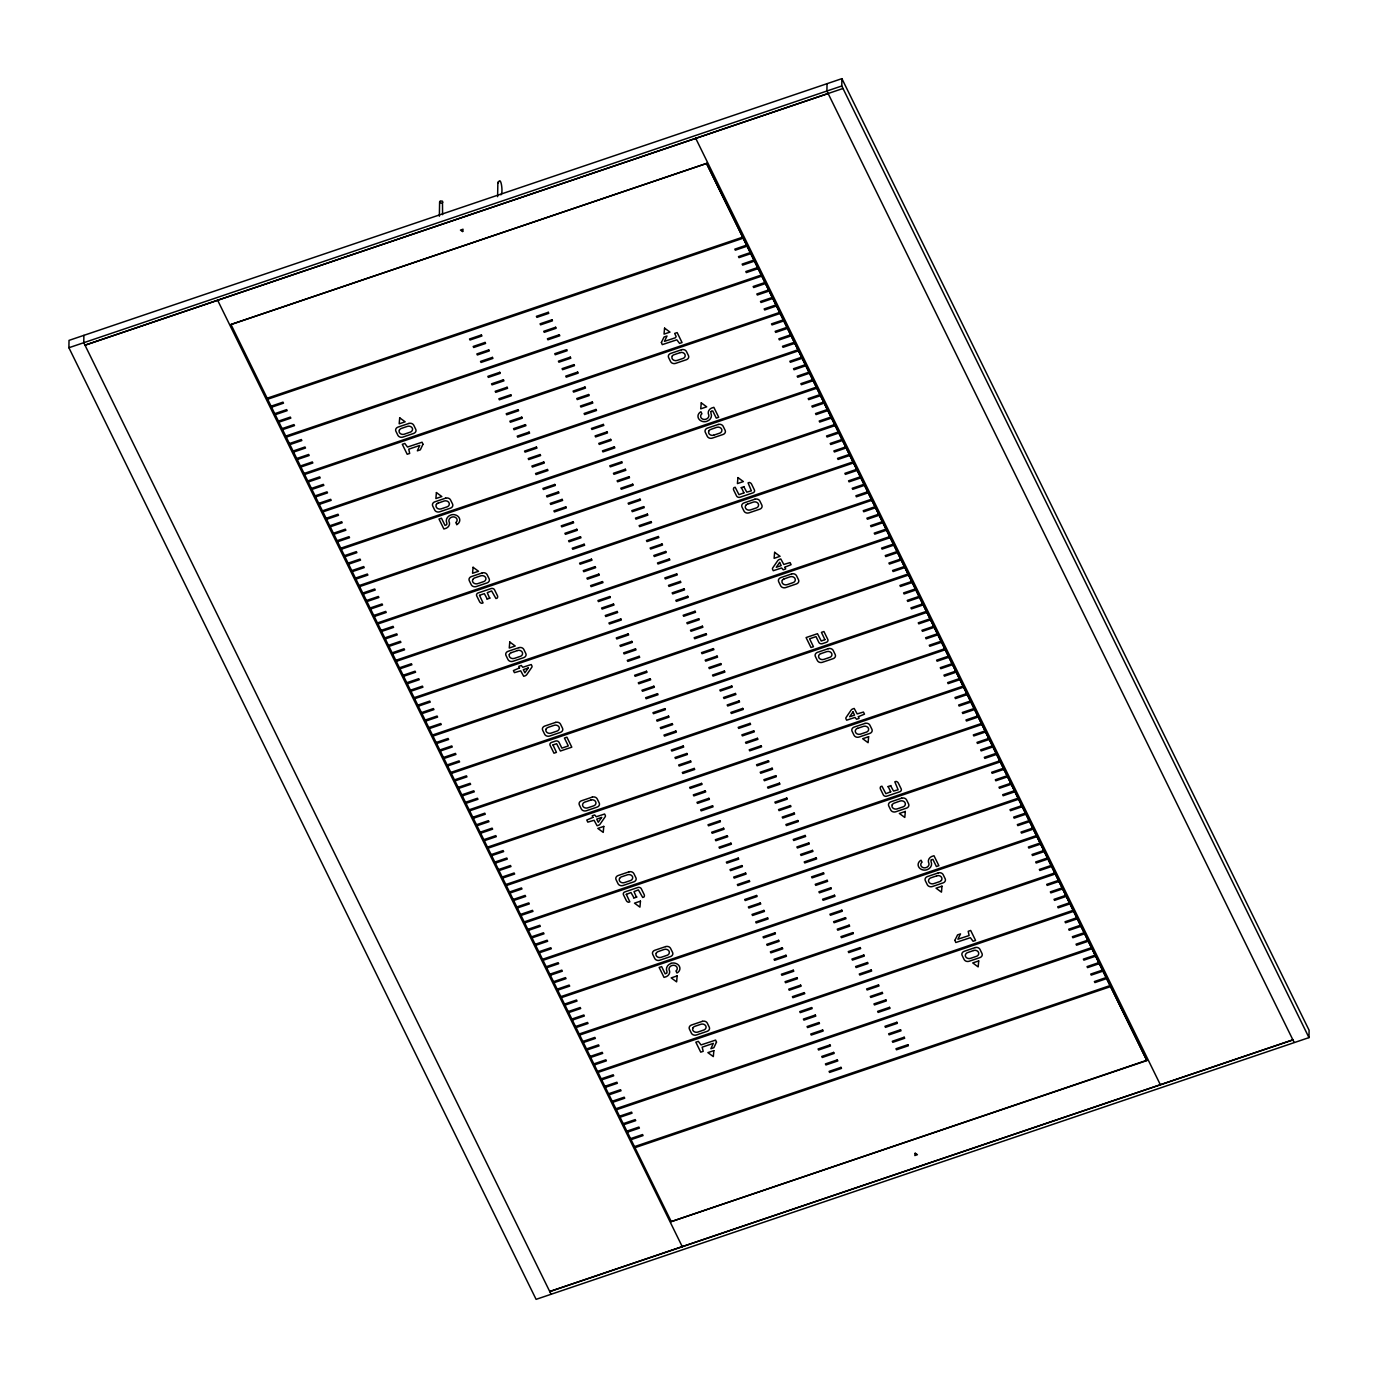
<?xml version="1.0" encoding="UTF-8"?>
<svg xmlns="http://www.w3.org/2000/svg" width="1378" height="1378" viewBox="0 0 1378 1378"><rect width="100%" height="100%" fill="white"/><g stroke="black" fill="none" stroke-linecap="round" stroke-linejoin="round"><path stroke-width="1.5" d="M442.579 214.675L442.476 201.188L440.219 200.93L440.219 203.066M500.834 194.815C503.452 194.264 501.058 174.076 498.181 183.085M68.9 347.738L69.021 340.383L841.906 78.649L1309.1 1030.262L1308.979 1037.617L536.094 1299.351L68.9 347.738L841.769 85.987L841.906 78.649M83.886 335.354L83.765 342.691L550.976 1294.028M230.987 324.502L706.604 163.431L230.987 324.502L671.275 1221.614L1146.892 1060.56L706.604 163.431M439.358 216.225L439.616 201.808M497.613 196.658L497.871 182.085M671.275 1221.614L1146.892 1060.25M827.041 83.679L826.903 91.034L1294.114 1042.354M828.126 93.515L84.988 345.189L842.991 88.485M442.786 202.187L441.821 203.238M509.326 654.671L509.705 653.913A3.79 3.169 1 0 1 511.462 652.535M436.447 504.434L436.068 505.175A3.79 3.169 1 0 0 441.063 508.913L447.023 506.88A3.79 3.169 1 0 0 448.815 505.571L449.194 504.813A3.79 3.169 1 0 0 444.164 500.989L438.238 503.108M672.343 356.006L671.964 356.747A3.79 3.169 1 0 0 676.96 360.485L682.92 358.452A3.79 3.169 1 0 0 684.711 357.143L685.09 356.385A3.79 3.169 1 0 0 680.06 352.579M709.033 430.746L708.654 431.486A3.79 3.169 1 0 0 713.649 435.224M745.722 505.468L745.343 506.226A3.79 3.169 1 0 0 750.338 509.963L756.298 507.931A3.79 3.169 1 0 0 758.089 506.604L758.468 505.864A3.79 3.169 1 0 0 753.439 502.04L747.513 504.159M782.411 580.207L782.032 580.965A3.79 3.169 1 0 0 787.027 584.703L792.987 582.653A3.79 3.169 1 0 0 794.796 581.344L795.175 580.603A3.79 3.169 1 0 0 790.128 576.779L784.22 578.898M941.432 880.301L941.811 879.56A3.79 3.169 1 0 0 936.782 875.736M462.681 231.521L463.042 229.213L460.476 230.092L462.681 231.521L462.061 230.264M915.199 1153.248L914.837 1155.556L917.404 1154.678L915.199 1153.248L915.819 1154.488M680.095 352.647L674.135 354.697A3.79 3.169 1 0 0 672.309 355.92M713.649 435.224L719.609 433.192A3.79 3.169 1 0 0 721.4 431.882L721.779 431.125A3.79 3.169 1 0 0 716.749 427.301L710.824 429.419A3.79 3.169 1 0 0 708.998 430.659M511.514 652.604L517.456 650.571M820.909 653.637L826.869 651.587A3.79 3.169 1 0 1 831.864 655.325L831.485 656.083A3.79 3.169 1 0 1 829.694 657.392L823.734 659.425A3.79 3.169 1 0 1 818.687 655.618M590.852 800.032L584.892 802.082A3.79 3.169 1 0 0 583.101 803.391L582.722 804.132A3.79 3.169 1 0 0 582.842 806.13A3.79 3.169 1 0 0 587.717 807.87L593.677 805.837A3.79 3.169 1 0 0 595.468 804.528L595.847 803.77A3.79 3.169 1 0 0 590.817 799.963M857.598 728.359L863.558 726.327A3.79 3.169 1 0 1 868.553 730.064L868.174 730.822A3.79 3.169 1 0 1 866.383 732.131L860.423 734.164A3.79 3.169 1 0 1 855.376 730.357L855.79 729.685A3.79 3.169 1 0 1 857.564 728.29M936.816 875.822L930.856 877.855A3.79 3.169 1 0 0 929.065 879.164L928.686 879.922A3.79 3.169 1 0 0 928.806 881.92A3.79 3.169 1 0 0 933.681 883.66L939.641 881.627A3.79 3.169 1 0 0 941.432 880.301M973.626 950.527L967.666 952.577A3.79 3.169 1 0 0 965.875 953.886L965.496 954.627A3.79 3.169 1 0 0 965.616 956.642A3.79 3.169 1 0 0 970.491 958.365L976.451 956.332A3.79 3.169 1 0 0 978.242 955.023L978.621 954.265A3.79 3.169 1 0 0 973.591 950.458M267.177 398.208L742.776 237.137M267.676 399.241L743.293 238.17M271.087 406.183L282.99 402.152L283.489 403.186L271.604 407.216M746.704 245.112L734.818 249.142L735.318 250.176L747.221 246.145M274.756 413.658L286.658 409.628L287.158 410.661L275.273 414.692M750.373 252.587L738.487 256.618L738.987 257.652L750.889 253.621M278.425 421.134L290.327 417.103L290.827 418.137L278.942 422.168M754.042 260.063L742.156 264.094L742.656 265.127L754.558 261.097M282.094 428.61L293.996 424.579L294.496 425.613L282.611 429.643M757.711 267.539L745.825 271.552L746.325 272.603L758.227 268.572M285.763 436.085L761.379 275.014M286.279 437.136L761.896 276.065M289.432 443.544L301.334 439.53L301.834 440.564L289.948 444.594M765.048 282.473L753.163 286.503L753.68 287.537L765.565 283.523M293.101 451.019L305.003 446.989L305.503 448.039L293.617 452.053M768.717 289.948L756.832 293.979L757.349 295.013L769.234 290.999M296.77 458.495L308.672 454.464L309.172 455.515L297.286 459.529M772.386 297.424L760.501 301.455L761.018 302.488L772.903 298.458M300.438 465.971L312.341 461.94L312.84 462.974L300.955 467.004M776.055 304.9L764.17 308.93L764.687 309.964L776.572 305.933M304.107 473.464L779.724 312.393M304.624 474.497L780.241 313.426M307.776 480.922L319.679 476.891L320.178 477.925L308.293 481.955M783.393 319.851L771.508 323.882L772.024 324.915L783.91 320.885M311.445 488.398L323.348 484.367L323.847 485.401L311.962 489.431M787.062 327.327L775.177 331.34L775.693 332.391L787.579 328.36M315.114 495.856L327.017 491.843L327.516 492.876L315.631 496.907M790.731 334.802L778.846 338.816L779.362 339.866L791.248 335.836M318.8 503.332L330.686 499.318L331.185 500.352L319.3 504.382M794.4 342.261L782.515 346.291L783.031 347.325L794.917 343.311M322.469 510.825L798.069 349.754M322.969 511.858L798.585 350.787M326.138 518.283L338.023 514.252L338.523 515.303L326.638 519.317M801.738 357.212L789.852 361.243L790.369 362.276L802.254 358.246M329.807 525.759L341.692 521.728L342.192 522.762L330.307 526.792M805.407 364.688L793.521 368.718L794.038 369.752L805.923 365.721M333.476 533.234L345.361 529.204L345.861 530.237L333.976 534.268M809.075 372.163L797.19 376.194L797.707 377.227L809.592 373.197M337.145 540.71L349.03 536.679L349.53 537.713L337.644 541.743M812.744 379.639L800.859 383.67L801.376 384.703L813.261 380.672M340.814 548.186L816.413 387.132M341.313 549.236L816.93 388.165M344.483 555.644L356.368 551.631L356.868 552.664L344.982 556.695M820.082 394.59L808.197 398.604L808.714 399.654L820.599 395.624M348.152 563.12L360.037 559.106L360.536 560.14L348.651 564.17M823.751 402.049L811.866 406.079L812.383 407.113L824.268 403.099M351.821 570.595L363.706 566.565L364.205 567.615L352.32 571.629M827.42 409.524L815.535 413.555L816.052 414.589L827.937 410.575M355.49 578.071L367.375 574.04L367.874 575.091L355.989 579.104M831.089 417L819.204 421.031L819.721 422.064L831.606 418.034M359.158 585.564L834.758 424.493M359.658 586.597L835.275 425.526M362.827 593.022L374.713 588.992L375.229 590.025L363.327 594.056M838.427 431.951L826.542 435.982L827.058 437.015L838.944 432.985M366.496 600.498L378.382 596.467L378.898 597.501L366.996 601.531M842.096 439.427L830.211 443.458L830.727 444.491L842.613 440.46M370.165 607.974L382.05 603.943L382.567 604.976L370.665 609.007M845.765 446.903L833.879 450.916L834.396 451.967L846.281 447.936M373.834 615.432L385.719 611.419L386.236 612.452L374.334 616.483M849.434 454.378L837.548 458.392L838.065 459.442L849.95 455.412M377.503 622.925L853.103 461.854M378.003 623.958L853.619 462.905M381.172 630.383L393.057 626.353L393.574 627.403L381.672 631.417M856.771 469.312L844.886 473.343L845.403 474.376L857.288 470.363M384.841 637.859L396.726 633.828L397.243 634.879L385.34 638.892M860.458 476.788L848.555 480.819L849.072 481.852L860.957 477.821M388.51 645.335L400.395 641.304L400.912 642.337L389.009 646.368M864.127 484.264L852.224 488.294L852.741 489.328L864.626 485.297M392.179 652.81L404.064 648.78L404.581 649.813L392.678 653.844M867.795 491.739L855.893 495.77L856.41 496.803L868.295 492.773M395.848 660.303L871.464 499.232M396.347 661.337L871.964 500.266M399.517 667.762L411.402 663.731L411.919 664.764L400.016 668.795M875.133 506.691L863.231 510.704L863.748 511.755L875.633 507.724M403.186 675.22L415.071 671.207L415.588 672.24L403.685 676.271M878.802 514.166L866.9 518.18L867.417 519.23L879.302 515.2M406.854 682.696L418.74 678.682L419.257 679.716L407.354 683.746M882.471 521.625L870.569 525.655L871.085 526.689L882.971 522.675M410.523 690.171L422.409 686.141L422.925 687.191L411.023 691.205M886.14 529.1L874.238 533.131L874.754 534.164L886.64 530.151M414.192 697.664L889.809 536.593M414.692 698.698L890.309 537.627M417.861 705.123L429.747 701.092L430.263 702.125L418.361 706.156M893.478 544.052L881.576 548.082L882.092 549.116L893.977 545.085M421.53 712.598L433.415 708.568L433.932 709.601L422.03 713.632M897.147 551.527L885.244 555.558L885.761 556.591L897.646 552.561M425.199 720.074L437.084 716.043L437.601 717.077L425.699 721.107M900.816 559.003L888.913 563.034L889.43 564.067L901.315 560.036M428.868 727.55L440.753 723.519L441.27 724.552L429.368 728.583M904.485 566.479L892.582 570.492L893.099 571.543L904.984 567.512M432.537 735.025L908.154 573.954M433.036 736.076L908.653 575.005M436.206 742.484L448.091 738.47L448.608 739.504L436.705 743.534M911.823 581.413L899.92 585.443L900.437 586.477L912.322 582.463M439.875 749.959L451.76 745.929L452.277 746.979L440.374 750.993M915.492 588.888L903.589 592.919L904.106 593.952L915.991 589.939M443.544 757.435L455.429 753.404L455.946 754.455L444.043 758.468M919.16 596.364L907.258 600.395L907.775 601.428L919.66 597.397M447.213 764.911L459.098 760.88L459.615 761.913L447.712 765.944M922.829 603.84L910.927 607.87L911.444 608.904L923.329 604.873M450.882 772.403L926.498 611.332M451.381 773.437L926.998 612.366M454.551 779.862L466.436 775.831L466.953 776.865L455.05 780.895M930.167 618.791L918.265 622.822L918.781 623.855L930.667 619.824M458.219 787.338L470.105 783.307L470.621 784.34L458.719 788.371M933.836 626.267L921.934 630.28L922.45 631.331L934.336 627.3M461.888 794.796L473.774 790.783L474.29 791.816L462.405 795.847M937.505 633.742L925.603 637.756L926.119 638.806L938.005 634.776M465.557 802.272L477.443 798.258L477.959 799.292L466.074 803.322M941.174 641.201L929.272 645.231L929.788 646.265L941.674 642.251M469.226 809.764L944.843 648.693M469.743 810.798L945.342 649.727M472.895 817.223L484.78 813.192L485.297 814.243L473.412 818.256M948.512 656.152L936.609 660.183L937.126 661.216L949.011 657.185M476.564 824.699L488.449 820.668L488.966 821.701L477.081 825.732M952.181 663.628L940.278 667.658L940.795 668.692L952.68 664.661M480.233 832.174L492.118 828.144L492.635 829.177L480.75 833.208M955.85 671.103L943.947 675.134L944.464 676.167L956.349 672.137M483.902 839.65L495.787 835.619L496.304 836.653L484.419 840.683M959.519 678.579L947.633 682.61L948.133 683.643L960.018 679.612M487.571 847.125L963.188 686.072M488.088 848.176L963.687 687.105M491.24 854.584L503.125 850.57L503.642 851.604L491.757 855.635M966.856 693.53L954.971 697.544L955.471 698.594L967.356 694.564M494.909 862.06L506.794 858.046L507.311 859.08L495.425 863.11M970.525 700.989L958.64 705.019L959.14 706.053L971.025 702.039M498.578 869.535L510.463 865.505L510.98 866.555L499.094 870.569M974.194 708.464L962.309 712.495L962.809 713.528L974.694 709.515M502.247 877.011L514.132 872.98L514.649 874.031L502.763 878.044M977.863 715.94L965.978 719.971L966.478 721.004L978.363 716.973M505.915 884.504L981.532 723.433M506.432 885.537L982.032 724.466M509.584 891.962L521.47 887.932L521.986 888.965L510.101 892.996M985.201 730.891L973.316 734.922L973.815 735.955L985.701 731.925M513.253 899.438L525.139 895.407L525.655 896.441L513.77 900.471M988.87 738.367L976.985 742.397L977.484 743.431L989.37 739.4M516.922 906.913L528.808 902.883L529.324 903.916L517.439 907.947M992.539 745.842L980.654 749.856L981.153 750.907L993.038 746.876M520.591 914.372L532.476 910.358L532.993 911.392L521.108 915.423M996.208 753.318L984.323 757.332L984.822 758.382L996.707 754.352M524.26 921.865L999.877 760.794M524.777 922.898L1000.376 761.845M527.929 929.323L539.814 925.293L540.331 926.343L528.446 930.357M1003.546 768.252L991.66 772.283L992.16 773.316L1004.062 769.303M531.598 936.799L543.483 932.768L544 933.819L532.115 937.832M1007.215 775.728L995.329 779.759L995.829 780.792L1007.731 776.761M535.267 944.274L547.152 940.244L547.669 941.277L535.784 945.308M1010.884 783.204L998.998 787.234L999.498 788.268L1011.4 784.237M538.936 951.75L550.821 947.72L551.338 948.753L539.453 952.784M1014.553 790.679L1002.667 794.71L1003.167 795.743L1015.069 791.713M542.605 959.243L1018.221 798.172M543.121 960.277L1018.738 799.206M546.274 966.701L558.159 962.671L558.676 963.704L546.79 967.735M1021.89 805.63L1010.005 809.644L1010.505 810.695L1022.407 806.664M549.943 974.16L561.828 970.146L562.345 971.18L550.459 975.211M1025.559 813.106L1013.674 817.12L1014.174 818.17L1026.076 814.14M553.611 981.636L565.497 977.622L566.014 978.656L554.128 982.686M1029.228 820.565L1017.343 824.595L1017.842 825.629L1029.745 821.615M557.28 989.111L569.166 985.081L569.682 986.131L557.797 990.145M1032.897 828.04L1021.012 832.071L1021.511 833.104L1033.414 829.091M560.949 996.604L1036.566 835.533M561.466 997.638L1037.083 836.567M564.618 1004.062L576.521 1000.032L577.02 1001.065L565.135 1005.096M1040.235 842.991L1028.35 847.022L1028.849 848.056L1040.752 844.025M568.287 1011.538L580.19 1007.507L580.689 1008.541L568.804 1012.572M1043.904 850.467L1032.019 854.498L1032.518 855.531L1044.421 851.501M571.956 1019.014L583.859 1014.983L584.358 1016.017L572.473 1020.047M1047.573 857.943L1035.688 861.973L1036.187 863.007L1048.09 858.976M575.625 1026.489L587.528 1022.459L588.027 1023.492L576.142 1027.523M1051.242 865.418L1039.356 869.432L1039.856 870.483L1051.758 866.452M579.294 1033.965L1054.911 872.894M579.811 1035.016L1055.427 873.945M582.963 1041.424L594.865 1037.41L595.365 1038.444L583.48 1042.474M1058.58 880.353L1046.694 884.383L1047.194 885.417L1059.096 881.403M586.632 1048.899L598.534 1044.869L599.034 1045.919L587.149 1049.933M1062.249 887.828L1050.363 891.859L1050.863 892.892L1062.765 888.879M590.301 1056.375L602.203 1052.344L602.703 1053.395L590.817 1057.408M1065.917 895.304L1054.032 899.334L1054.532 900.368L1066.434 896.337M593.97 1063.85L605.872 1059.82L606.372 1060.853L594.486 1064.884M1069.586 902.779L1057.701 906.81L1058.201 907.844L1070.103 903.813M597.639 1071.343L1073.255 910.272M598.155 1072.377L1073.772 911.306M601.308 1078.802L613.21 1074.771L613.71 1075.805L601.824 1079.835M1076.924 917.731L1065.039 921.761L1065.538 922.795L1077.441 918.764M604.976 1086.277L616.879 1082.247L617.378 1083.28L605.493 1087.311M1080.593 925.206L1068.708 929.22L1069.207 930.271L1081.11 926.24M608.645 1093.736L620.548 1089.722L621.047 1090.756L609.162 1094.787M1084.262 932.682L1072.377 936.695L1072.876 937.746L1084.779 933.716M612.314 1101.211L624.217 1097.198L624.716 1098.232L612.831 1102.262M1087.931 940.14L1076.046 944.171L1076.545 945.205L1088.448 941.191M615.983 1108.704L1091.6 947.633M616.5 1109.738L1092.117 948.667M619.652 1116.163L631.555 1112.132L632.054 1113.183L620.169 1117.196M1095.269 955.092L1083.384 959.122L1083.883 960.156L1095.786 956.125M623.321 1123.638L635.224 1119.608L635.723 1120.641L623.838 1124.672M1098.938 962.567L1087.053 966.598L1087.552 967.632L1099.455 963.601M626.99 1131.114L638.892 1127.083L639.392 1128.117L627.507 1132.148M1102.607 970.043L1090.721 974.074L1091.238 975.107L1103.123 971.077M630.659 1138.59L642.561 1134.559L643.061 1135.593L631.176 1139.623M1106.276 977.519L1094.39 981.549L1094.907 982.583L1106.792 978.552M634.586 1146.599L1110.203 985.528M635.103 1147.633L1110.72 986.562M841.769 85.987L1308.979 1037.617M695.614 138.11L1160.362 1084.744M706.604 163.724L1146.892 1060.56M456.841 524.622L455.808 522.538A3.996 3.342 1 0 0 456.807 518.817A3.755 3.135 1 0 0 451.915 517.094A4.547 3.79 1 0 0 448.952 521.297A6.494 5.426 1 0 1 446.369 528.17L443.888 528.997L438.996 519.041L441.477 518.197L445.025 525.431L446.644 524.673A3.583 2.997 1 0 0 446.748 522.899A7.441 6.218 1 0 1 450.882 515.01A6.511 5.443 1 0 1 454.12 514.631L455.016 514.821A6.511 5.443 1 0 1 459.701 519.23A6.511 5.443 1 0 1 456.807 524.587M217.517 300.008L682.265 1246.659M782.377 580.138A3.79 3.169 1 0 1 784.168 578.812M819.066 654.86A3.79 3.169 1 0 1 820.857 653.551M745.687 505.399A3.79 3.169 1 0 1 747.479 504.09M509.292 654.602A3.79 3.169 1 0 0 514.339 658.408L520.281 656.376A3.79 3.169 1 0 0 522.09 655.05L522.469 654.309A3.79 3.169 1 0 0 517.422 650.485M670.931 963.394A6.511 5.443 1 0 1 674.273 963.05L675.168 963.222A6.511 5.443 1 0 1 679.836 967.649A6.511 5.443 1 0 1 676.96 973.006L675.961 970.956A3.996 3.342 1 0 0 676.942 967.235A3.755 3.135 1 0 0 672.051 965.496A4.547 3.79 1 0 0 669.105 969.716A6.494 5.426 1 0 1 666.521 976.571L664.041 977.415L659.149 967.442L661.629 966.615L665.178 973.833L666.797 973.092A3.583 2.997 1 0 0 666.9 971.318A7.441 6.218 1 0 1 671.034 963.429M436.413 504.348A3.79 3.169 1 0 1 438.204 503.039M549.753 1291.548L1292.891 1039.873L549.753 1291.548M422.96 444.284L420.324 449.831L417.362 450.83L419.722 445.456L408.766 449.176L409.679 453.431L407.199 454.275L402.307 444.302L404.787 443.458L407.509 447.04L422.081 442.217L422.96 444.284M661.388 342.485L662.267 344.638L676.839 339.815L679.561 343.38L682.041 342.554L677.149 332.58L674.669 333.424L676.15 336.542L675.427 337.765L664.454 341.365L667.004 336.025L664.024 337.024L661.388 342.485M716.491 1042.164L713.856 1047.711L710.893 1048.71L713.339 1043.353L702.143 1047.177L703.211 1051.311L700.73 1052.155L695.838 1042.181L698.319 1041.355L701.04 1044.92L715.613 1040.097L716.491 1042.164M954.92 940.364L955.798 942.518L970.37 937.695L973.092 941.277L975.572 940.433L970.68 930.46L968.2 931.304L969.113 935.541L957.899 939.21L960.518 933.905L957.555 934.904L954.954 940.192M479.527 595.399L483.058 602.892L481.818 603.323A3.342 2.79 1 0 1 479.561 601.669L476.702 595.847A2.687 2.239 1 0 1 478.166 592.936L491.05 588.578A2.687 2.239 1 0 1 494.547 589.818L497.406 595.623A3.342 2.79 1 0 1 497.182 598.121L495.942 598.534L491.619 590.938L487.244 592.678L489.207 597.191A2.136 1.791 1 0 0 490.155 598.069L486.813 599.206A2.136 1.791 1 0 0 486.727 598.035L484.35 593.66L479.561 595.279M519.506 667.917L513.408 670.586L514.425 672.653L520.695 670.828L523.709 676.288L524.932 675.875A3.962 3.307 1 0 0 526.861 674.479L531.787 667.314A1.964 1.636 1 0 0 531.891 665.884L531.236 664.54L522.762 667.279L521.297 665.488L518.817 666.332L519.506 667.917M552.991 744.947L556.436 752.371L553.973 753.215L550.098 745.326A2.687 2.239 1 0 1 551.544 742.415L555.506 741.071A2.687 2.239 1 0 1 559.003 742.294L561.862 748.116L568.304 745.929L564.429 738.04L566.909 737.213L571.801 747.169L560.398 751.027L556.626 743.707L552.991 744.947M592.902 817.395L586.787 820.048L587.803 822.132L594.073 820.289L597.105 825.766L598.31 825.353A3.962 3.307 1 0 0 600.24 823.941L605.166 816.792A1.964 1.636 1 0 0 605.269 815.345L604.615 814.019L596.278 816.758L594.676 814.966L592.213 815.793L592.902 817.395M626.301 894.339L629.832 901.849L628.592 902.263A3.342 2.79 1 0 1 626.335 900.609L623.476 894.787A2.687 2.239 1 0 1 624.94 891.876L637.807 887.518A2.687 2.239 1 0 1 641.304 888.758L644.163 894.563A3.342 2.79 1 0 1 643.939 897.061L642.699 897.474L638.376 889.878L634.001 891.618L635.981 896.131A2.136 1.791 1 0 0 636.912 897.009L633.57 898.146A2.136 1.791 1 0 0 633.501 896.975L630.986 892.548L626.301 894.339M743.913 492.876L738.97 494.668L735.18 487.261L733.94 487.674A3.342 2.79 1 0 0 733.716 490.172L736.575 495.977A2.687 2.239 1 0 0 740.072 497.217L752.956 492.859A2.687 2.239 1 0 0 754.403 489.948L751.561 484.126A3.342 2.79 1 0 0 749.305 482.472L748.065 482.886L751.372 490.844L746.773 492.135L744.378 487.76A2.136 1.791 1 0 1 744.309 486.589L740.968 487.709A2.136 1.791 1 0 1 741.915 488.604L743.913 492.876M784.995 567.236L785.684 568.942L783.204 569.769L781.602 567.977L773.265 570.716L772.61 569.39A1.964 1.636 1 0 1 772.713 567.943L777.64 560.794A3.962 3.307 1 0 1 779.569 559.382L780.792 558.968L783.806 564.446L790.076 562.603L791.093 564.67L785.029 567.116M824.905 639.65L821.254 641.011L817.481 633.708L806.078 637.566L810.97 647.522L813.451 646.695L809.575 638.806L816.017 636.619L818.876 642.441A2.687 2.239 1 0 0 822.373 643.664L826.335 642.32A2.687 2.239 1 0 0 827.799 639.409L823.923 631.52L821.443 632.364L824.905 639.65M858.373 716.698L859.062 718.403L856.582 719.247L854.98 717.438L846.643 720.194L845.989 718.851A1.964 1.636 1 0 1 846.109 717.421L851.018 710.256A3.962 3.307 1 0 1 852.948 708.86L854.171 708.447L857.185 713.907L863.455 712.064L864.488 714.149L858.373 716.698M890.688 791.816L885.865 793.676L881.937 786.201L880.697 786.614A3.342 2.79 1 0 0 880.49 789.112L883.332 794.917A2.687 2.239 1 0 0 886.829 796.157L899.713 791.799A2.687 2.239 1 0 0 901.178 788.888L898.318 783.066A3.342 2.79 1 0 0 896.062 781.412L894.822 781.826L898.129 789.783L893.547 791.075L891.153 786.7A2.136 1.791 1 0 1 891.066 785.529L887.725 786.666A2.136 1.791 1 0 1 888.672 787.544L890.688 791.816M399.706 417.827L399.189 423.821L405.132 421.806L399.706 417.827M436.413 492.583L435.879 498.56L441.821 496.545L436.413 492.583M473.085 567.288L472.568 573.282L478.51 571.267L473.085 567.288M509.774 642.027L509.257 648.022L515.2 646.006L509.774 642.027M603.771 826.404L603.237 832.398L597.828 828.419L603.771 826.404M664.575 328.136L664.041 334.113L669.984 332.115L664.575 328.136M640.46 901.143L639.926 907.137L634.517 903.158L640.46 901.143M701.264 402.858L700.73 408.853L706.673 406.837L701.264 402.858M677.149 975.882L676.632 981.877L671.207 977.898L677.149 975.882M737.953 477.598L737.419 483.592L743.362 481.577L737.953 477.598M713.838 1050.622L713.322 1056.599L707.896 1052.62L713.838 1050.622M774.643 552.337L774.109 558.331L780.051 556.316L774.643 552.337M868.622 736.713L868.106 742.708L862.68 738.729L868.622 736.713M905.312 811.453L904.795 817.447L899.369 813.468L905.312 811.453M942.001 886.175L941.467 892.152L936.058 888.19L942.001 886.175M978.707 960.914L978.173 966.908L972.747 962.929L978.707 960.914M399.413 430.074L399.258 430.47A3.79 3.169 1 0 0 399.379 432.468A3.79 3.169 1 0 0 404.254 434.208L410.213 432.158A3.79 3.169 1 0 0 412.005 430.849L412.384 430.108A3.79 3.169 1 0 0 412.263 428.093A3.79 3.169 1 0 0 407.388 426.37L401.429 428.403A3.79 3.169 1 0 0 399.637 429.712L399.413 430.074M472.809 579.552L472.637 579.931A3.79 3.169 1 0 0 472.775 581.929A3.79 3.169 1 0 0 477.632 583.669L483.592 581.637A3.79 3.169 1 0 0 485.401 580.327L485.762 579.57A3.79 3.169 1 0 0 485.642 577.571A3.79 3.169 1 0 0 480.767 575.832L474.824 577.864A3.79 3.169 1 0 0 473.016 579.191L472.809 579.552M546.188 729.014L546.033 729.41A3.79 3.169 1 0 0 546.153 731.408A3.79 3.169 1 0 0 551.028 733.148L556.988 731.098A3.79 3.169 1 0 0 558.779 729.789L559.158 729.048A3.79 3.169 1 0 0 559.037 727.033A3.79 3.169 1 0 0 554.163 725.31L548.203 727.343A3.79 3.169 1 0 0 546.394 728.652L546.188 729.014M619.566 878.492L619.411 878.871A3.79 3.169 1 0 0 619.532 880.869A3.79 3.169 1 0 0 624.406 882.609L630.366 880.576A3.79 3.169 1 0 0 632.158 879.267L632.536 878.509A3.79 3.169 1 0 0 632.416 876.511A3.79 3.169 1 0 0 627.541 874.772L621.581 876.804A3.79 3.169 1 0 0 619.79 878.13L619.566 878.492M656.255 953.231L656.1 953.61A3.79 3.169 1 0 0 656.221 955.609A3.79 3.169 1 0 0 661.096 957.348L667.055 955.316A3.79 3.169 1 0 0 668.847 953.989L669.226 953.249A3.79 3.169 1 0 0 664.196 949.425L658.271 951.543A3.79 3.169 1 0 0 656.479 952.853L656.255 953.231M692.945 1027.954L692.789 1028.35A3.79 3.169 1 0 0 692.91 1030.348A3.79 3.169 1 0 0 697.785 1032.088L703.745 1030.038A3.79 3.169 1 0 0 705.536 1028.729L705.915 1027.988A3.79 3.169 1 0 0 705.794 1025.99A3.79 3.169 1 0 0 700.92 1024.25L694.96 1026.283A3.79 3.169 1 0 0 693.168 1027.592L692.945 1027.954M892.272 804.786L892.117 805.165A3.79 3.169 1 0 0 892.238 807.163A3.79 3.169 1 0 0 897.112 808.903L903.072 806.871A3.79 3.169 1 0 0 904.864 805.544L905.243 804.804A3.79 3.169 1 0 0 900.213 800.98L894.288 803.098A3.79 3.169 1 0 0 892.496 804.407L892.272 804.786M711.237 411.367L711.1 411.643A3.583 2.997 1 0 0 710.996 413.417A7.441 6.218 1 0 1 706.845 421.306A6.425 5.374 1 0 1 703.538 421.651L702.728 421.513A6.511 5.443 1 0 1 698.043 417.086A6.511 5.443 1 0 1 700.92 411.729L701.919 413.779A3.996 3.342 1 0 0 700.937 417.5A3.755 3.135 1 0 0 705.829 419.239A4.547 3.79 1 0 0 708.792 415.019A6.494 5.426 1 0 1 711.375 408.164L713.838 407.32L718.73 417.293L716.267 418.12L712.702 410.902L711.237 411.367M931.373 859.769L931.235 860.044A3.583 2.997 1 0 0 931.132 861.836A7.441 6.218 1 0 1 926.998 869.725A6.425 5.374 1 0 1 923.691 870.069L922.864 869.914A6.425 5.374 1 0 1 918.196 865.522A6.425 5.374 1 0 1 921.038 860.216L922.071 862.197A3.996 3.342 1 0 0 921.072 865.918A3.755 3.135 1 0 0 925.982 867.64A4.547 3.79 1 0 0 928.927 863.438A6.494 5.426 1 0 1 931.511 856.565L933.991 855.738L938.883 865.694L936.403 866.538L932.906 859.39L931.373 859.769M528.222 667.986L524.897 672.826L523.33 669.639L528.222 667.986M601.6 817.464L598.276 822.287L596.726 819.118L601.6 817.464M779.604 562.448L776.279 567.271L781.171 565.617L779.604 562.448M852.982 711.909L849.658 716.749L854.549 715.096L852.982 711.909M481.404 334.957L469.519 338.988L470.019 340.022L481.921 335.991L481.404 334.957M548.289 312.306L536.404 316.337L536.903 317.371L548.788 313.34L548.289 312.306M485.073 342.433L473.188 346.464L473.688 347.497L485.59 343.466L485.073 342.433M551.958 319.782L540.073 323.813L540.572 324.846L552.457 320.816L551.958 319.782M488.742 349.909L476.857 353.939L477.356 354.973L489.259 350.942L488.742 349.909M555.627 327.258L543.742 331.288L544.241 332.322L556.126 328.291L555.627 327.258M492.411 357.384L480.526 361.398L481.025 362.448L492.928 358.418L492.411 357.384M559.296 334.733L547.41 338.747L547.91 339.798L559.795 335.767L559.296 334.733M499.749 372.318L487.864 376.349L488.363 377.383L500.266 373.369L499.749 372.318M566.634 349.667L554.748 353.698L555.248 354.749L567.15 350.718L566.634 349.667M503.418 379.794L491.533 383.825L492.032 384.858L503.935 380.845L503.418 379.794M570.303 357.143L558.417 361.174L558.917 362.207L570.819 358.194L570.303 357.143M507.087 387.27L495.202 391.3L495.701 392.334L507.604 388.303L507.087 387.27M573.971 364.619L562.086 368.649L562.586 369.683L574.488 365.652L573.971 364.619M408.835 423.459L397.932 427.146A3.824 3.187 1 0 0 395.882 431.228L397.932 435.379A3.824 3.187 1 0 0 402.824 437.102L413.727 433.415A3.824 3.187 1 0 0 415.76 429.333L413.727 425.182A3.824 3.187 1 0 0 408.835 423.459M510.756 394.745L498.87 398.776L499.37 399.809L511.272 395.779L510.756 394.745M577.64 372.094L565.755 376.125L566.255 377.159L578.157 373.128L577.64 372.094M681.542 349.736L670.638 353.44A3.824 3.187 1 0 0 668.588 357.522L670.638 361.673A3.824 3.187 1 0 0 675.53 363.396L686.433 359.71A3.824 3.187 1 0 0 688.466 355.627L686.433 351.476A3.824 3.187 1 0 0 681.542 349.736M518.094 409.697L506.208 413.727L506.708 414.761L518.61 410.73L518.094 409.697M584.978 387.046L573.093 391.076L573.592 392.11L585.495 388.079L584.978 387.046M521.762 417.172L509.877 421.186L510.377 422.236L522.279 418.206L521.762 417.172M588.647 394.521L576.762 398.535L577.261 399.586L589.164 395.555L588.647 394.521M525.431 424.648L513.546 428.661L514.046 429.712L525.948 425.681L525.431 424.648M592.316 401.997L580.431 406.01L580.93 407.061L592.833 403.031L592.316 401.997M529.1 432.106L517.215 436.137L517.715 437.171L529.617 433.157L529.1 432.106M595.985 409.455L584.1 413.486L584.599 414.537L596.502 410.506L595.985 409.455M536.438 447.058L524.553 451.088L525.052 452.122L536.955 448.091L536.438 447.058M603.323 424.407L591.438 428.437L591.937 429.471L603.84 425.44L603.323 424.407M540.107 454.533L528.222 458.564L528.721 459.597L540.624 455.567L540.107 454.533M606.992 431.882L595.107 435.913L595.606 436.947L607.509 432.916L606.992 431.882M543.776 462.009L531.891 466.04L532.39 467.073L544.293 463.042L543.776 462.009M610.661 439.358L598.775 443.389L599.275 444.422L611.177 440.392L610.661 439.358M445.628 498.164L434.725 501.868A3.824 3.187 1 0 0 432.692 505.933L434.725 510.101A3.824 3.187 1 0 0 439.634 511.824L450.52 508.137A3.824 3.187 1 0 0 452.57 504.055L450.52 499.904A3.824 3.187 1 0 0 445.628 498.164M547.445 469.485L535.56 473.515L536.059 474.549L547.962 470.518L547.445 469.485M614.33 446.834L602.444 450.864L602.944 451.898L614.846 447.867L614.33 446.834M718.231 424.476L707.327 428.162A3.824 3.187 1 0 0 705.278 432.244L707.327 436.395A3.824 3.187 1 0 0 712.219 438.135L723.123 434.449A3.824 3.187 1 0 0 725.155 430.367L723.123 426.215A3.824 3.187 1 0 0 718.231 424.476M554.783 484.436L542.898 488.449L543.397 489.5L555.3 485.469L554.783 484.436M621.667 461.785L609.782 465.798L610.282 466.849L622.184 462.819L621.667 461.785M558.452 491.894L546.566 495.925L547.066 496.958L558.968 492.945L558.452 491.894M625.336 469.243L613.451 473.274L613.951 474.325L625.853 470.294L625.336 469.243M562.121 499.37L550.235 503.401L550.735 504.434L562.637 500.421L562.121 499.37M629.005 476.719L617.12 480.75L617.62 481.783L629.522 477.77L629.005 476.719M565.79 506.846L553.904 510.876L554.404 511.91L566.306 507.879L565.79 506.846M632.674 484.195L620.789 488.225L621.289 489.259L633.191 485.228L632.674 484.195M573.127 521.797L561.242 525.828L561.759 526.861L573.644 522.83L573.127 521.797M640.012 499.146L628.127 503.177L628.626 504.21L640.529 500.18L640.012 499.146M576.796 529.273L564.911 533.303L565.428 534.337L577.313 530.306L576.796 529.273M643.681 506.622L631.796 510.652L632.295 511.686L644.198 507.655L643.681 506.622M580.465 536.748L568.58 540.762L569.097 541.812L580.982 537.782L580.465 536.748M647.35 514.097L635.465 518.128L635.964 519.161L647.867 515.131L647.35 514.097M482.214 572.921L471.31 576.607A3.824 3.187 1 0 0 469.278 580.689L471.31 584.84A3.824 3.187 1 0 0 476.202 586.58L487.106 582.894A3.824 3.187 1 0 0 489.138 578.812L487.106 574.66A3.824 3.187 1 0 0 482.214 572.921M584.134 544.224L572.249 548.237L572.766 549.288L584.651 545.257L584.134 544.224M651.019 521.573L639.134 525.586L639.633 526.637L651.536 522.606L651.019 521.573M754.92 499.215L744.017 502.901A3.824 3.187 1 0 0 741.967 506.983L744.017 511.135A3.824 3.187 1 0 0 748.909 512.874L759.812 509.171A3.824 3.187 1 0 0 761.845 505.106L759.812 500.955A3.824 3.187 1 0 0 754.92 499.215M591.472 559.158L579.587 563.189L580.104 564.222L591.989 560.209L591.472 559.158M658.357 536.507L646.471 540.538L646.971 541.571L658.873 537.558L658.357 536.507M595.141 566.634L583.256 570.664L583.772 571.698L595.658 567.667L595.141 566.634M662.026 543.983L650.14 548.013L650.64 549.047L662.542 545.016L662.026 543.983M598.81 574.109L586.925 578.14L587.441 579.173L599.327 575.143L598.81 574.109M665.695 551.458L653.809 555.489L654.326 556.523L666.211 552.492L665.695 551.458M602.479 581.585L590.594 585.616L591.11 586.649L602.996 582.618L602.479 581.585M669.364 558.934L657.478 562.965L657.995 563.998L669.88 559.968L669.364 558.934M609.817 596.536L597.931 600.55L598.448 601.6L610.333 597.57L609.817 596.536M676.701 573.885L664.816 577.916L665.333 578.949L677.218 574.919L676.701 573.885M613.486 604.012L601.6 608.025L602.117 609.076L614.002 605.045L613.486 604.012M680.37 581.361L668.485 585.374L669.002 586.425L680.887 582.394L680.37 581.361M617.155 611.47L605.269 615.501L605.786 616.534L617.671 612.521L617.155 611.47M684.039 588.819L672.154 592.85L672.671 593.901L684.556 589.87L684.039 588.819M518.903 647.66L508 651.346A3.824 3.187 1 0 0 505.967 655.428L508 659.58A3.824 3.187 1 0 0 512.892 661.319L523.795 657.616A3.824 3.187 1 0 0 525.828 653.551L523.795 649.4A3.824 3.187 1 0 0 518.903 647.66M620.823 618.946L608.938 622.977L609.455 624.01L621.34 619.997L620.823 618.946M687.708 596.295L675.823 600.326L676.34 601.359L688.225 597.346L687.708 596.295M791.609 573.954L780.706 577.64A3.824 3.187 1 0 0 778.673 581.723L780.706 585.874A3.824 3.187 1 0 0 785.598 587.614L796.501 583.91A3.824 3.187 1 0 0 798.534 579.828L796.501 575.677A3.824 3.187 1 0 0 791.609 573.954M628.161 633.897L616.276 637.928L616.793 638.961L628.678 634.931L628.161 633.897M695.046 611.246L683.161 615.277L683.677 616.311L695.563 612.28L695.046 611.246M631.83 641.373L619.945 645.404L620.462 646.437L632.347 642.406L631.83 641.373M698.715 618.722L686.83 622.753L687.346 623.786L699.232 619.755L698.715 618.722M635.499 648.849L623.614 652.879L624.131 653.913L636.016 649.882L635.499 648.849M702.384 626.198L690.499 630.228L691.015 631.262L702.901 627.231L702.384 626.198M639.168 656.324L627.283 660.338L627.8 661.388L639.685 657.358L639.168 656.324M706.053 633.673L694.168 637.704L694.684 638.737L706.569 634.707L706.053 633.673M646.506 671.258L634.621 675.289L635.137 676.322L647.023 672.309L646.506 671.258M713.391 648.607L701.505 652.638L702.022 653.689L713.907 649.658L713.391 648.607M650.175 678.734L638.29 682.765L638.806 683.798L650.692 679.785L650.175 678.734M717.06 656.083L705.174 660.114L705.691 661.147L717.576 657.134L717.06 656.083M653.844 686.21L641.959 690.24L642.475 691.274L654.361 687.243L653.844 686.21M720.728 663.559L708.843 667.589L709.36 668.623L721.245 664.609L720.728 663.559M555.592 722.399L544.689 726.085A3.824 3.187 1 0 0 542.656 730.168L544.689 734.319A3.824 3.187 1 0 0 549.581 736.059L560.484 732.355A3.824 3.187 1 0 0 562.534 728.273L560.484 724.122A3.824 3.187 1 0 0 555.592 722.399M657.513 693.685L645.627 697.716L646.144 698.749L658.029 694.719L657.513 693.685M724.397 671.034L712.512 675.065L713.029 676.098L724.914 672.068L724.397 671.034M828.299 648.676L817.395 652.38A3.824 3.187 1 0 0 815.363 656.462L817.395 660.613A3.824 3.187 1 0 0 822.287 662.336L833.19 658.65A3.824 3.187 1 0 0 835.223 654.567L833.19 650.416A3.824 3.187 1 0 0 828.299 648.676M664.851 708.636L652.965 712.667L653.482 713.701L665.367 709.67L664.851 708.636M731.735 685.986L719.85 690.016L720.367 691.05L732.252 687.019L731.735 685.986M668.537 716.112L656.634 720.126L657.151 721.176L669.036 717.146L668.537 716.112M735.404 693.461L723.519 697.492L724.036 698.525L735.921 694.495L735.404 693.461M672.206 723.588L660.303 727.601L660.82 728.652L672.705 724.621L672.206 723.588M739.073 700.937L727.188 704.95L727.705 706.001L739.59 701.97L739.073 700.937M675.875 731.046L663.972 735.077L664.489 736.11L676.374 732.097L675.875 731.046M742.742 708.395L730.857 712.426L731.374 713.477L743.259 709.446L742.742 708.395M683.212 745.998L671.31 750.028L671.827 751.062L683.712 747.031L683.212 745.998M750.08 723.347L738.195 727.377L738.711 728.411L750.597 724.397L750.08 723.347M686.881 753.473L674.979 757.504L675.496 758.537L687.381 754.507L686.881 753.473M753.749 730.822L741.864 734.853L742.38 735.886L754.266 731.856L753.749 730.822M690.55 760.949L678.648 764.979L679.165 766.013L691.05 761.982L690.55 760.949M757.418 738.298L745.532 742.329L746.049 743.362L757.934 739.331L757.418 738.298M592.282 797.121L581.378 800.825A3.824 3.187 1 0 0 579.346 804.907L581.378 809.058A3.824 3.187 1 0 0 586.27 810.781L597.174 807.095A3.824 3.187 1 0 0 599.223 803.012L597.174 798.861A3.824 3.187 1 0 0 592.282 797.121M694.219 768.424L682.317 772.455L682.833 773.489L694.719 769.458L694.219 768.424M761.087 745.774L749.201 749.804L749.718 750.838L761.603 746.807L761.087 745.774M864.988 723.416L854.084 727.119A3.824 3.187 1 0 0 852.052 731.184L854.084 735.335A3.824 3.187 1 0 0 858.976 737.075L869.88 733.389A3.824 3.187 1 0 0 871.929 729.306L869.88 725.155A3.824 3.187 1 0 0 864.988 723.416M701.557 783.376L689.655 787.389L690.171 788.44L702.057 784.409L701.557 783.376M768.442 760.725L756.539 764.738L757.056 765.789L768.941 761.758L768.442 760.725M705.226 790.834L693.323 794.865L693.84 795.916L705.725 791.885L705.226 790.834M772.111 768.201L760.208 772.214L760.725 773.265L772.61 769.234L772.111 768.201M708.895 798.31L696.992 802.341L697.509 803.374L709.394 799.361L708.895 798.31M775.78 775.659L763.877 779.69L764.394 780.723L776.279 776.71L775.78 775.659M712.564 805.785L700.661 809.816L701.178 810.85L713.063 806.819L712.564 805.785M779.448 783.135L767.546 787.165L768.063 788.199L779.948 784.185L779.448 783.135M719.902 820.737L707.999 824.767L708.516 825.801L720.401 821.77L719.902 820.737M786.786 798.086L774.884 802.117L775.401 803.15L787.286 799.119L786.786 798.086M723.571 828.212L711.668 832.243L712.185 833.277L724.07 829.246L723.571 828.212M790.455 805.562L778.553 809.592L779.07 810.626L790.955 806.595L790.455 805.562M727.239 835.688L715.337 839.702L715.854 840.752L727.739 836.722L727.239 835.688M794.124 813.037L782.222 817.068L782.738 818.101L794.624 814.071L794.124 813.037M628.971 871.861L618.067 875.564A3.824 3.187 1 0 0 616.035 879.629L618.067 883.78A3.824 3.187 1 0 0 622.959 885.52L633.863 881.834A3.824 3.187 1 0 0 635.913 877.752L633.863 873.6A3.824 3.187 1 0 0 628.971 871.861M730.908 843.164L719.006 847.177L719.523 848.228L731.408 844.197L730.908 843.164M797.793 820.513L785.891 824.526L786.407 825.577L798.293 821.546L797.793 820.513M901.677 798.155L890.774 801.841A3.824 3.187 1 0 0 888.741 805.923L890.774 810.075A3.824 3.187 1 0 0 895.666 811.814L906.569 808.111A3.824 3.187 1 0 0 908.619 804.046L906.569 799.895A3.824 3.187 1 0 0 901.677 798.155M738.246 858.098L726.344 862.128L726.861 863.162L738.746 859.149L738.246 858.098M805.131 835.447L793.228 839.478L793.745 840.511L805.63 836.498L805.131 835.447M741.915 865.573L730.013 869.604L730.529 870.638L742.415 866.607L741.915 865.573M808.8 842.923L796.897 846.953L797.414 847.987L809.299 843.973L808.8 842.923M745.584 873.049L733.682 877.08L734.198 878.113L746.084 874.083L745.584 873.049M812.469 850.398L800.566 854.429L801.083 855.462L812.968 851.432L812.469 850.398M749.253 880.525L737.351 884.555L737.867 885.589L749.753 881.558L749.253 880.525M816.138 857.874L804.235 861.905L804.752 862.938L816.637 858.907L816.138 857.874M756.591 895.476L744.688 899.49L745.205 900.54L757.09 896.51L756.591 895.476M823.476 872.825L811.573 876.856L812.09 877.889L823.975 873.859L823.476 872.825M760.26 902.952L748.357 906.965L748.874 908.016L760.759 903.985L760.26 902.952M827.144 880.301L815.242 884.314L815.759 885.365L827.644 881.334L827.144 880.301M763.929 910.41L752.026 914.441L752.543 915.492L764.428 911.461L763.929 910.41M830.813 887.776L818.911 891.79L819.428 892.841L831.313 888.81L830.813 887.776M665.66 946.6L654.774 950.286A3.824 3.187 1 0 0 652.724 954.368L654.757 958.52A3.824 3.187 1 0 0 659.666 960.259L670.552 956.556A3.824 3.187 1 0 0 672.602 952.491L670.552 948.34A3.824 3.187 1 0 0 665.66 946.6M767.598 917.886L755.712 921.916L756.212 922.95L768.097 918.937L767.598 917.886M834.482 895.235L822.58 899.266L823.097 900.299L834.982 896.286L834.482 895.235M938.263 872.911L927.36 876.597A3.824 3.187 1 0 0 925.31 880.68L927.36 884.831A3.824 3.187 1 0 0 932.251 886.571L943.155 882.867A3.824 3.187 1 0 0 945.187 878.802L943.155 874.634A3.824 3.187 1 0 0 938.263 872.911M774.936 932.837L763.05 936.868L763.55 937.901L775.435 933.871L774.936 932.837M841.82 910.186L829.918 914.217L830.434 915.25L842.32 911.22L841.82 910.186M778.604 940.313L766.719 944.343L767.219 945.377L779.104 941.346L778.604 940.313M845.489 917.662L833.587 921.693L834.103 922.726L845.989 918.695L845.489 917.662M782.273 947.788L770.388 951.819L770.888 952.853L782.773 948.822L782.273 947.788M849.158 925.138L837.256 929.168L837.772 930.202L849.658 926.171L849.158 925.138M785.942 955.264L774.057 959.295L774.557 960.328L786.442 956.298L785.942 955.264M852.827 932.613L840.924 936.644L841.441 937.677L853.326 933.647L852.827 932.613M793.28 970.198L781.395 974.229L781.894 975.279L793.78 971.249L793.28 970.198M860.165 947.564L848.262 951.578L848.779 952.629L860.664 948.598L860.165 947.564M796.949 977.674L785.064 981.704L785.563 982.738L797.449 978.725L796.949 977.674M863.834 955.023L851.931 959.054L852.448 960.087L864.333 956.074L863.834 955.023M800.618 985.149L788.733 989.18L789.232 990.214L801.118 986.183L800.618 985.149M867.503 962.499L855.617 966.529L856.117 967.563L868.002 963.549L867.503 962.499M702.349 1021.339L691.463 1025.025A3.824 3.187 1 0 0 689.413 1029.108L691.446 1033.259A3.824 3.187 1 0 0 696.355 1034.999L707.241 1031.295A3.824 3.187 1 0 0 709.291 1027.213L707.259 1023.062A3.824 3.187 1 0 0 702.349 1021.339M804.287 992.625L792.402 996.656L792.901 997.689L804.786 993.659L804.287 992.625M871.172 969.974L859.286 974.005L859.786 975.038L871.671 971.008L871.172 969.974M975.056 947.616L964.169 951.32A3.824 3.187 1 0 0 962.12 955.402L964.152 959.553A3.824 3.187 1 0 0 969.061 961.276L979.947 957.589A3.824 3.187 1 0 0 981.997 953.507L979.965 949.356A3.824 3.187 1 0 0 975.056 947.616M811.625 1007.576L799.74 1011.607L800.239 1012.641L812.142 1008.61L811.625 1007.576M878.509 984.925L866.624 988.956L867.124 989.99L879.009 985.959L878.509 984.925M815.294 1015.052L803.408 1019.083L803.908 1020.116L815.81 1016.086L815.294 1015.052M882.178 992.401L870.293 996.432L870.793 997.465L882.678 993.435L882.178 992.401M818.963 1022.528L807.077 1026.541L807.577 1027.592L819.479 1023.561L818.963 1022.528M885.847 999.877L873.962 1003.89L874.462 1004.941L886.347 1000.91L885.847 999.877M822.632 1029.986L810.746 1034.017L811.246 1035.067L823.148 1031.037L822.632 1029.986M889.516 1007.352L877.631 1011.366L878.13 1012.417L890.016 1008.386L889.516 1007.352M829.969 1044.937L818.084 1048.968L818.584 1050.002L830.486 1045.971L829.969 1044.937M896.854 1022.287L884.969 1026.317L885.468 1027.351L897.354 1023.337L896.854 1022.287M833.638 1052.413L821.753 1056.444L822.253 1057.477L834.155 1053.447L833.638 1052.413M900.523 1029.762L888.638 1033.793L889.137 1034.826L901.023 1030.796L900.523 1029.762M837.307 1059.889L825.422 1063.919L825.922 1064.953L837.824 1060.922L837.307 1059.889M904.192 1037.238L892.307 1041.268L892.806 1042.302L904.691 1038.271L904.192 1037.238M840.976 1067.364L829.091 1071.395L829.59 1072.428L841.493 1068.398L840.976 1067.364M907.861 1044.713L895.976 1048.744L896.475 1049.778L908.378 1045.747L907.861 1044.713"/></g></svg>
